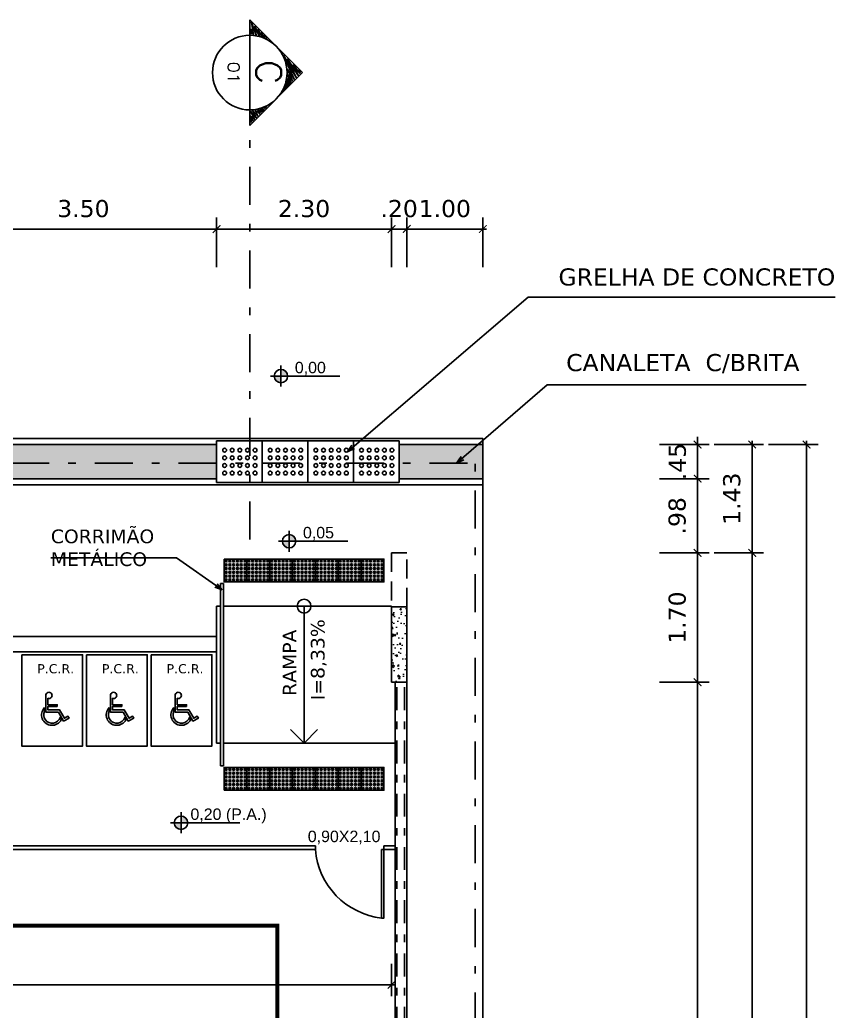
# Model space of a CAD drawing. Header units: inches. Extents: x -64 to 509, y -100 to 268.
# Drawn here: x 100.44 to 111.16, y -0.97 to 12.06 of the extents above; entities that cross this region are included whole.
import ezdxf
from ezdxf.enums import TextEntityAlignment as Align

# ---------------------------------------------------------------- set-up
doc = ezdxf.new("R2010")
doc.units = ezdxf.units.IN
doc.header["$MEASUREMENT"] = 0
doc.header["$PDMODE"] = 35
for name, pattern in [('DASHDOT2', [0.5, 0.25, -0.125, 0, -0.125]), ('DASHDOTX2', [2, 1, -0.5, 0, -0.5]), ('HIDDEN', [0.375, 0.25, -0.125])]:
    doc.linetypes.add(name, pattern=pattern)
for name, color, linetype in [('A-01', 1, 'Continuous'), ('ARQ-CTA-1_075', 1, 'Continuous'), ('ARQ-MOB-VISTA', 1, 'Continuous'), ('ARQ-TXT-1_050', 2, 'Continuous'), ('ARQ_ESTRUTURA', 5, 'Continuous'), ('ARQ_PISOTÁTIL', 8, 'Continuous'), ('ARQ_REBOCO', 4, 'Continuous'), ('ARQ_VISTA0', 8, 'Continuous'), ('COTA', 1, 'Continuous'), ('ESQUADRIA', 2, 'Continuous'), ('Nivel', 2, 'Continuous'), ('PISOS', 8, 'Continuous'), ('PRA', 1, 'Continuous'), ('PROJ COBERTA', 8, 'DASHDOTX2'), ('PROJEÇÃO', 8, 'HIDDEN'), ('TXAMB', 2, 'Continuous'), ('VISTA1', 1, 'Continuous')]:
    doc.layers.add(name, color=color, linetype=linetype)
doc.layers.add('HAT', color=8, linetype='Continuous', lineweight=15)
doc.styles.add('AMB100', font='verdana.ttf')
doc.styles.add('AMB125', font='verdana.ttf')
doc.styles.add('ARIAL', font='arial.ttf')
doc.styles.add('FNDE Texto Cota 0075', font='verdana.ttf', dxfattribs={"height": 0.12})
doc.styles.add('T15', font='SIMPLEX.shx', dxfattribs={"width": 1.1, "height": 0.075})
doc.styles.add('T32', font='SIMPLEX.shx', dxfattribs={"width": 1.1, "height": 0.32})
doc.dimstyles.new('COTA125$0', dxfattribs={"dimtxt": 0.225, "dimasz": 0.1, "dimexe": 0.15, "dimexo": 0.5, "dimgap": 0.15, "dimtad": 1, "dimzin": 4, "dimdsep": 46, "dimtxsty": 'AMB125', "dimblk": 'ARCHTICK', "dimcen": -0.1, "dimdle": 0.05, "dimclrd": 256, "dimclre": 256, "dimclrt": 3, "dimadec": 0, "dimazin": 0, "dimtfac": 1, "dimtix": 1, "dimtmove": 2, "dimatfit": 3, "dimldrblk": 'OPEN30', "dimfxl": 0.5, "dimfxlon": 1, "dimtvp": 0.5, "dimtfillclr": 2, "dimtolj": 1, "dimtzin": 4, "dimarcsym": 0})
doc.dimstyles.new('COTA125$7', dxfattribs={"dimtxt": 0.225, "dimasz": 0.1, "dimexe": 0.15, "dimexo": 0.5, "dimgap": 0.15, "dimtad": 1, "dimzin": 4, "dimdsep": 46, "dimtxsty": 'AMB125', "dimblk": 'ARCHTICK', "dimcen": -0.1, "dimdle": 0.05, "dimclrd": 256, "dimclre": 256, "dimclrt": 3, "dimadec": 0, "dimazin": 0, "dimtfac": 1, "dimtix": 1, "dimtmove": 2, "dimatfit": 3, "dimldrblk": 'OPEN30', "dimfxl": 0.5, "dimfxlon": 1, "dimtvp": 0.5, "dimtfillclr": 2, "dimtolj": 1, "dimtzin": 4, "dimarcsym": 0})

# ---------------------------------------------------------------- blocks, each defined once
blk = doc.blocks.new('_ArchTick')
at = {"color": 0, "linetype": 'ByBlock', "const_width": 0.15}
blk.add_lwpolyline([(-0.5, -0.5), (0.5, 0.5)], dxfattribs=at)
blk = doc.blocks.new('*D140')
at = {"layer": 'COTA', "lineweight": -2, "transparency": 16777216}
for p, q in [((99.53, 8.808), (99.53, 9.458)), ((103.03, 8.808), (103.03, 9.458)), ((99.48, 9.308), (103.08, 9.308))]:
    blk.add_line(p, q, dxfattribs=at)
at = {"layer": 'DEFPOINTS', "color": 0, "transparency": 16777216}
for p in [(103.03, 9.308), (99.53, 6.05), (103.03, 6.05)]:
    blk.add_point(p, dxfattribs=at)
at = {"layer": 'COTA', "lineweight": -2, "transparency": 16777216, "xscale": 0.1, "yscale": 0.1, "zscale": 0.1, "rotation": 180}
blk.add_blockref('_ArchTick', (99.53, 9.308), dxfattribs=at)
at = {"layer": 'COTA', "lineweight": -2, "transparency": 16777216, "xscale": 0.1, "yscale": 0.1, "zscale": 0.1}
blk.add_blockref('_ArchTick', (103.03, 9.308), dxfattribs=at)
at = {"layer": 'COTA', "color": 2, "transparency": 16777216, "insert": (101.28, 9.575), "char_height": 0.225, "attachment_point": 5, "style": 'AMB125'}
blk.add_mtext('\\A1;3.50', dxfattribs=at)
blk = doc.blocks.new('_Open30')
at = {"color": 0, "linetype": 'ByBlock', "lineweight": -2}
for p, q in [((-1, 0.27), (0, 0)), ((0, 0), (-1, -0.27)), ((0, 0), (-1, 0))]:
    blk.add_line(p, q, dxfattribs=at)
blk = doc.blocks.new('*D141')
at = {"layer": 'COTA', "lineweight": -2, "transparency": 16777216}
for p, q in [((105.33, 8.808), (105.33, 9.458)), ((105.53, 8.808), (105.53, 9.458)), ((105.33, 9.308), (105.23, 9.308)), ((105.33, 9.308), (105.53, 9.308)), ((105.53, 9.308), (105.63, 9.308))]:
    blk.add_line(p, q, dxfattribs=at)
at = {"layer": 'DEFPOINTS', "color": 0, "transparency": 16777216}
for p in [(105.53, 9.308), (105.33, 5.05), (105.53, 5.05)]:
    blk.add_point(p, dxfattribs=at)
at = {"layer": 'COTA', "lineweight": -2, "transparency": 16777216, "xscale": 0.1, "yscale": 0.1, "zscale": 0.1}
blk.add_blockref('_ArchTick', (105.33, 9.308), dxfattribs=at)
at = {"layer": 'COTA', "lineweight": -2, "transparency": 16777216, "xscale": 0.1, "yscale": 0.1, "zscale": 0.1, "rotation": 180}
blk.add_blockref('_ArchTick', (105.53, 9.308), dxfattribs=at)
at = {"layer": 'COTA', "color": 2, "transparency": 16777216, "insert": (105.43, 9.575), "char_height": 0.225, "attachment_point": 5, "style": 'AMB125'}
blk.add_mtext('\\A1;.20', dxfattribs=at)
blk = doc.blocks.new('*D143')
at = {"layer": 'COTA', "lineweight": -2, "transparency": 16777216}
for p, q in [((105.53, 8.808), (105.53, 9.458)), ((106.53, 8.808), (106.53, 9.458)), ((105.48, 9.308), (106.58, 9.308))]:
    blk.add_line(p, q, dxfattribs=at)
at = {"layer": 'DEFPOINTS', "color": 0, "transparency": 16777216}
for p in [(106.53, 9.308), (106.53, 6.55), (105.53, 5.05)]:
    blk.add_point(p, dxfattribs=at)
at = {"layer": 'COTA', "lineweight": -2, "transparency": 16777216, "xscale": 0.1, "yscale": 0.1, "zscale": 0.1, "rotation": 180}
blk.add_blockref('_ArchTick', (105.53, 9.308), dxfattribs=at)
at = {"layer": 'COTA', "lineweight": -2, "transparency": 16777216, "xscale": 0.1, "yscale": 0.1, "zscale": 0.1}
blk.add_blockref('_ArchTick', (106.53, 9.308), dxfattribs=at)
at = {"layer": 'COTA', "color": 2, "transparency": 16777216, "insert": (106.03, 9.575), "char_height": 0.225, "attachment_point": 5, "style": 'AMB125'}
blk.add_mtext('\\A1;1.00', dxfattribs=at)
blk = doc.blocks.new('*D34')
at = {"layer": 'COTA', "lineweight": -2, "transparency": 16777216}
for p, q in [((108.853, 6.026), (109.503, 6.026)), ((109.353, 6.076), (109.353, 5)), ((108.853, 5.05), (109.503, 5.05))]:
    blk.add_line(p, q, dxfattribs=at)
at = {"layer": 'DEFPOINTS', "color": 0, "transparency": 16777216}
for p in [(106.53, 6.026), (105.53, 5.05), (109.353, 5.05)]:
    blk.add_point(p, dxfattribs=at)
at = {"layer": 'COTA', "lineweight": -2, "transparency": 16777216, "xscale": 0.1, "yscale": 0.1, "zscale": 0.1}
for p, rotation in [((109.353, 6.026), 90), ((109.353, 5.05), 270)]:
    blk.add_blockref('_ArchTick', p, dxfattribs=dict(at, rotation=rotation))
at = {"layer": 'COTA', "color": 2, "transparency": 16777216, "insert": (109.085, 5.538), "char_height": 0.225, "attachment_point": 5, "rotation": 90, "style": 'AMB125'}
blk.add_mtext('\\A1;.98', dxfattribs=at)
blk = doc.blocks.new('*D144')
at = {"layer": 'COTA', "lineweight": -2, "transparency": 16777216}
for p, q in [((109.353, 5.1), (109.353, 3.3)), ((108.853, 5.05), (109.503, 5.05)), ((108.853, 3.35), (109.503, 3.35))]:
    blk.add_line(p, q, dxfattribs=at)
at = {"layer": 'DEFPOINTS', "color": 0, "transparency": 16777216}
for p in [(105.53, 5.05), (105.53, 3.35), (109.353, 3.35)]:
    blk.add_point(p, dxfattribs=at)
at = {"layer": 'COTA', "lineweight": -2, "transparency": 16777216, "xscale": 0.1, "yscale": 0.1, "zscale": 0.1}
for p, rotation in [((109.353, 5.05), 90), ((109.353, 3.35), 270)]:
    blk.add_blockref('_ArchTick', p, dxfattribs=dict(at, rotation=rotation))
at = {"layer": 'COTA', "color": 2, "transparency": 16777216, "insert": (109.086, 4.2), "char_height": 0.225, "attachment_point": 5, "rotation": 90, "style": 'AMB125'}
blk.add_mtext('\\A1;1.70', dxfattribs=at)
blk = doc.blocks.new('*D145')
at = {"layer": 'COTA', "lineweight": -2, "transparency": 16777216}
for p, q in [((109.353, 3.4), (109.353, -17.1)), ((108.853, 3.35), (109.503, 3.35)), ((108.853, -17.05), (109.503, -17.05))]:
    blk.add_line(p, q, dxfattribs=at)
at = {"layer": 'DEFPOINTS', "color": 0, "transparency": 16777216}
for p in [(106.43, 3.35), (106.43, -17.05), (109.353, -17.05)]:
    blk.add_point(p, dxfattribs=at)
at = {"layer": 'COTA', "lineweight": -2, "transparency": 16777216, "xscale": 0.1, "yscale": 0.1, "zscale": 0.1}
for p, rotation in [((109.353, 3.35), 90), ((109.353, -17.05), 270)]:
    blk.add_blockref('_ArchTick', p, dxfattribs=dict(at, rotation=rotation))
at = {"layer": 'COTA', "color": 2, "transparency": 16777216, "insert": (109.086, -6.85), "char_height": 0.225, "attachment_point": 5, "rotation": 90, "style": 'AMB125'}
blk.add_mtext('\\A1;20.40', dxfattribs=at)
blk = doc.blocks.new('*D36')
at = {"layer": 'COTA', "lineweight": -2, "transparency": 16777216}
for p, q in [((110.07, 6.525), (110.07, 5)), ((109.57, 6.475), (110.22, 6.475)), ((109.57, 5.05), (110.22, 5.05))]:
    blk.add_line(p, q, dxfattribs=at)
at = {"layer": 'DEFPOINTS', "color": 0, "transparency": 16777216}
for p in [(106.53, 6.475), (105.53, 5.05), (110.07, 5.05)]:
    blk.add_point(p, dxfattribs=at)
at = {"layer": 'COTA', "lineweight": -2, "transparency": 16777216, "xscale": 0.1, "yscale": 0.1, "zscale": 0.1}
for p, rotation in [((110.07, 6.475), 90), ((110.07, 5.05), 270)]:
    blk.add_blockref('_ArchTick', p, dxfattribs=dict(at, rotation=rotation))
at = {"layer": 'COTA', "color": 2, "transparency": 16777216, "insert": (109.803, 5.763), "char_height": 0.225, "attachment_point": 5, "rotation": 90, "style": 'AMB125'}
blk.add_mtext('\\A1;1.43', dxfattribs=at)
blk = doc.blocks.new('*D37')
at = {"layer": 'COTA', "lineweight": -2, "transparency": 16777216}
for p, q in [((110.07, 5.1), (110.07, -18.8)), ((109.57, 5.05), (110.22, 5.05)), ((109.57, -18.75), (110.22, -18.75))]:
    blk.add_line(p, q, dxfattribs=at)
at = {"layer": 'DEFPOINTS', "color": 0, "transparency": 16777216}
for p in [(105.53, 5.05), (105.53, -18.75), (110.07, -18.75)]:
    blk.add_point(p, dxfattribs=at)
at = {"layer": 'COTA', "lineweight": -2, "transparency": 16777216, "xscale": 0.1, "yscale": 0.1, "zscale": 0.1}
for p, rotation in [((110.07, 5.05), 90), ((110.07, -18.75), 270)]:
    blk.add_blockref('_ArchTick', p, dxfattribs=dict(at, rotation=rotation))
at = {"layer": 'COTA', "color": 2, "transparency": 16777216, "insert": (109.802, -6.85), "char_height": 0.225, "attachment_point": 5, "rotation": 90, "style": 'AMB125'}
blk.add_mtext('\\A1;23.80', dxfattribs=at)
blk = doc.blocks.new('*D32')
at = {"layer": 'COTA', "lineweight": -2, "transparency": 16777216}
for p, q in [((103.03, 8.808), (103.03, 9.458)), ((105.33, 8.808), (105.33, 9.458)), ((102.98, 9.308), (105.38, 9.308))]:
    blk.add_line(p, q, dxfattribs=at)
at = {"layer": 'DEFPOINTS', "color": 0, "transparency": 16777216}
for p in [(105.33, 9.308), (103.03, 6.05), (105.33, 6.05)]:
    blk.add_point(p, dxfattribs=at)
at = {"layer": 'COTA', "lineweight": -2, "transparency": 16777216, "xscale": 0.1, "yscale": 0.1, "zscale": 0.1, "rotation": 180}
blk.add_blockref('_ArchTick', (103.03, 9.308), dxfattribs=at)
at = {"layer": 'COTA', "lineweight": -2, "transparency": 16777216, "xscale": 0.1, "yscale": 0.1, "zscale": 0.1}
blk.add_blockref('_ArchTick', (105.33, 9.308), dxfattribs=at)
at = {"layer": 'COTA', "color": 2, "transparency": 16777216, "insert": (104.18, 9.575), "char_height": 0.225, "attachment_point": 5, "style": 'AMB125'}
blk.add_mtext('\\A1;2.30', dxfattribs=at)
blk = doc.blocks.new('*D177')
at = {"layer": 'COTA', "lineweight": -2, "transparency": 16777216}
for p, q in [((105.33, -0.35), (105.33, -0.777)), ((75.33, -0.4), (75.33, -0.777)), ((105.38, -0.627), (75.28, -0.627))]:
    blk.add_line(p, q, dxfattribs=at)
at = {"layer": 'DEFPOINTS', "color": 0, "transparency": 16777216}
for p in [(105.33, 0.15), (75.33, 0.1), (75.33, -0.627)]:
    blk.add_point(p, dxfattribs=at)
at = {"layer": 'COTA', "lineweight": -2, "transparency": 16777216, "xscale": 0.1, "yscale": 0.1, "zscale": 0.1, "rotation": 180}
blk.add_blockref('_ArchTick', (75.33, -0.627), dxfattribs=at)
at = {"layer": 'COTA', "lineweight": -2, "transparency": 16777216, "xscale": 0.1, "yscale": 0.1, "zscale": 0.1}
blk.add_blockref('_ArchTick', (105.33, -0.627), dxfattribs=at)
at = {"layer": 'COTA', "color": 2, "transparency": 16777216, "insert": (90.33, -0.36), "char_height": 0.225, "attachment_point": 5, "style": 'AMB125'}
blk.add_mtext('\\A1;30.00', dxfattribs=at)
blk = doc.blocks.new('corte')
at = {"layer": 'A-01', "color": 4}
for p, q in [((0, 0.694), (0, -0.694)), ((0, 0.694), (0.694, 0)), ((0, -0.694), (0.694, 0))]:
    blk.add_line(p, q, dxfattribs=at)
at = {"layer": 'A-01', "color": 4, "linetype": 'DASHDOT2', "ltscale": 2}
blk.add_line((0, -6.138), (0, -0.49), dxfattribs=at)
at = {"layer": 'A-01', "color": 2}
for points in [[(0.227, 0.447), (0.187, 0.487), (0.19, 0.459), (0.153, 0.524), (0.156, 0.478), (0.11, 0.567), (0.123, 0.484), (0.067, 0.61), (0.086, 0.493), (0.021, 0.659), (0.049, 0.499), (0.018, 0.57), (0.021, 0.505)], [(0.673, 0.001), (0.642, 0.035), (0.66, -0.014), (0.574, 0.103), (0.636, -0.036), (0.497, 0.18), (0.611, -0.063), (0.445, 0.229), (0.583, -0.088), (0.501, 0.038), (0.562, -0.113), (0.497, -0.026), (0.544, -0.137), (0.491, -0.076), (0.522, -0.153), (0.488, -0.119), (0.504, -0.168), (0.479, -0.153), (0.491, -0.189), (0.467, -0.174), (0.473, -0.205), (0.457, -0.199), (0.457, -0.22), (0.445, -0.22), (0.439, -0.242)], [(0.224, -0.454), (0.215, -0.451), (0.209, -0.469), (0.19, -0.46), (0.184, -0.494), (0.163, -0.475), (0.169, -0.509), (0.138, -0.482), (0.15, -0.525), (0.101, -0.485), (0.132, -0.546), (0.07, -0.491), (0.107, -0.571), (0.04, -0.497), (0.086, -0.595), (0.009, -0.509), (0.061, -0.614), (0.009, -0.571), (0.043, -0.635), (0.012, -0.614), (0.021, -0.654)]]:
    blk.add_lwpolyline(points, dxfattribs=at)
at = {"layer": 'A-01', "color": 4}
blk.add_circle((0, 0), 0.49, dxfattribs=at)
blk = doc.blocks.new('*D341')
at = {"layer": 'COTA', "lineweight": -2, "transparency": 16777216}
for p, q in [((109.353, 6.475), (109.353, 6.575)), ((108.853, 6.475), (109.503, 6.475)), ((109.353, 6.026), (109.353, 6.475)), ((108.853, 6.026), (109.503, 6.026)), ((109.353, 6.026), (109.353, 5.926))]:
    blk.add_line(p, q, dxfattribs=at)
at = {"layer": 'DEFPOINTS', "color": 0, "transparency": 16777216}
for p in [(106.53, 6.475), (109.353, 6.475), (106.53, 6.026)]:
    blk.add_point(p, dxfattribs=at)
at = {"layer": 'COTA', "lineweight": -2, "transparency": 16777216, "xscale": 0.1, "yscale": 0.1, "zscale": 0.1}
for p, rotation in [((109.353, 6.475), 270), ((109.353, 6.026), 90)]:
    blk.add_blockref('_ArchTick', p, dxfattribs=dict(at, rotation=rotation))
at = {"layer": 'COTA', "color": 2, "transparency": 16777216, "insert": (109.088, 6.251), "char_height": 0.225, "attachment_point": 5, "rotation": 90, "style": 'AMB125'}
blk.add_mtext('\\A1;.45', dxfattribs=at)
blk = doc.blocks.new('*D342')
at = {"layer": 'COTA', "lineweight": -2, "transparency": 16777216}
for p, q in [((110.786, 6.525), (110.786, -20.305)), ((110.286, 6.475), (110.936, 6.475)), ((110.286, -20.255), (110.936, -20.255))]:
    blk.add_line(p, q, dxfattribs=at)
at = {"layer": 'DEFPOINTS', "color": 0, "transparency": 16777216}
for p in [(106.53, 6.475), (106.53, -20.255), (110.786, -20.255)]:
    blk.add_point(p, dxfattribs=at)
at = {"layer": 'COTA', "lineweight": -2, "transparency": 16777216, "xscale": 0.1, "yscale": 0.1, "zscale": 0.1}
for p, rotation in [((110.786, 6.475), 90), ((110.786, -20.255), 270)]:
    blk.add_blockref('_ArchTick', p, dxfattribs=dict(at, rotation=rotation))
at = {"layer": 'COTA', "color": 2, "transparency": 16777216, "insert": (110.519, -6.89), "char_height": 0.225, "attachment_point": 5, "rotation": 90, "style": 'AMB125'}
blk.add_mtext('\\A1;26.73', dxfattribs=at)
blk = doc.blocks.new('GRELHA CONCRETO')
at = {"layer": 'PISOS'}
for centre in [(0, 0), (0.1, 0), (0.2, 0), (0.3, 0), (0.4, 0), (0, -0.1), (0.1, -0.1), (0.2, -0.1), (0.3, -0.1), (0.4, -0.1), (0, -0.2), (0.1, -0.2), (0.2, -0.2), (0.3, -0.2), (0.4, -0.2), (0, -0.3), (0.1, -0.3), (0.2, -0.3), (0.3, -0.3), (0.4, -0.3)]:
    blk.add_circle(centre, 0.025, dxfattribs=at)
blk = doc.blocks.new('COTA')
at = {"layer": 'HAT'}
h = blk.add_hatch(color=256, dxfattribs=at)
h.paths.add_polyline_path([(0.226, 0, 0.414214), (0.138, 0.088), (0.138, 0)])
h.paths.add_polyline_path([(0.138, 0), (0.05, 0, 0.414214), (0.138, -0.088)])
at = {"layer": 'Nivel'}
for p, q in [((0.138, 0.138), (0.138, -0.138)), ((0.911, 0), (0, 0))]:
    blk.add_line(p, q, dxfattribs=at)
blk.add_circle((0.138, 0), 0.0878, dxfattribs=at)
blk = doc.blocks.new('CADEIRANTE')
at = {"color": 0}
for points in [[(0.938, 1.125), (0.375, 1.125), (0.375, 0.916), (1.072, 0.916), (1.358, 0.42), (1.575, 0.545), (1.637, 0.437), (1.312, 0.249), (1, 0.791), (0.25, 0.791), (0.25, 1.791, -3.146264), (0.375, 1.614), (0.375, 1.225), (0.938, 1.225)], [(0.175, 1.059), (0.175, 0.843, 1.067989), (1.1, 0.468), (1.177, 0.333, -1.151299)]]:
    blk.add_lwpolyline(points, format="xyb", close=True, dxfattribs=at)
blk = doc.blocks.new('A$C01273DE2')
at = {"layer": 'ARQ-CTA-1_075', "ltscale": 10}
blk.add_hatch(color=254, dxfattribs=at).paths.add_polyline_path([(0.3, 0.3), (0, 0.3), (0, 0), (0.3, 0)])
at = {"layer": 'ARQ_PISOTÁTIL', "color": 1}
blk.add_lwpolyline([(0.3, 0.3), (0, 0.3), (0, 0), (0.3, 0)], close=True, dxfattribs=at)
at = {"layer": 'ARQ_PISOTÁTIL', "color": 250}
for centre, radius in [((0.025, 0.275), 0.0125), ((0.025, 0.275), 0.00625), ((0.075, 0.275), 0.0125), ((0.075, 0.275), 0.00625), ((0.125, 0.275), 0.0125), ((0.125, 0.275), 0.00625), ((0.175, 0.275), 0.0125), ((0.175, 0.275), 0.00625), ((0.225, 0.275), 0.0125), ((0.225, 0.275), 0.00625), ((0.275, 0.275), 0.0125), ((0.275, 0.275), 0.00625), ((0.025, 0.225), 0.0125), ((0.025, 0.175), 0.0125), ((0.025, 0.125), 0.0125), ((0.025, 0.225), 0.00625), ((0.025, 0.175), 0.00625), ((0.025, 0.125), 0.00625), ((0.075, 0.225), 0.0125), ((0.075, 0.175), 0.0125), ((0.075, 0.125), 0.0125), ((0.075, 0.225), 0.00625), ((0.075, 0.175), 0.00625), ((0.075, 0.125), 0.00625), ((0.125, 0.225), 0.0125), ((0.125, 0.175), 0.0125), ((0.125, 0.125), 0.0125), ((0.125, 0.225), 0.00625), ((0.125, 0.175), 0.00625), ((0.125, 0.125), 0.00625), ((0.175, 0.225), 0.0125), ((0.175, 0.175), 0.0125), ((0.175, 0.125), 0.0125), ((0.175, 0.225), 0.00625), ((0.175, 0.175), 0.00625), ((0.175, 0.125), 0.00625), ((0.225, 0.225), 0.0125), ((0.225, 0.175), 0.0125), ((0.225, 0.125), 0.0125), ((0.225, 0.225), 0.00625), ((0.225, 0.175), 0.00625), ((0.225, 0.125), 0.00625), ((0.275, 0.225), 0.0125), ((0.275, 0.175), 0.0125), ((0.275, 0.125), 0.0125), ((0.275, 0.225), 0.00625), ((0.275, 0.175), 0.00625), ((0.275, 0.125), 0.00625), ((0.025, 0.075), 0.0125), ((0.025, 0.025), 0.0125), ((0.025, 0.075), 0.00625), ((0.025, 0.025), 0.00625), ((0.075, 0.075), 0.0125), ((0.075, 0.025), 0.0125), ((0.075, 0.075), 0.00625), ((0.075, 0.025), 0.00625), ((0.125, 0.075), 0.0125), ((0.125, 0.025), 0.0125), ((0.125, 0.075), 0.00625), ((0.125, 0.025), 0.00625), ((0.175, 0.075), 0.0125), ((0.175, 0.025), 0.0125), ((0.175, 0.075), 0.00625), ((0.175, 0.025), 0.00625), ((0.225, 0.075), 0.0125), ((0.225, 0.025), 0.0125), ((0.225, 0.075), 0.00625), ((0.225, 0.025), 0.00625), ((0.275, 0.075), 0.0125), ((0.275, 0.025), 0.0125), ((0.275, 0.075), 0.00625), ((0.275, 0.025), 0.00625)]:
    blk.add_circle(centre, radius, dxfattribs=at)

msp = doc.modelspace()

# ---------------------------------------------------------------- hatches: boundary and pattern name
at = {"layer": 'HAT'}
h = msp.add_hatch(dxfattribs=at)
h.set_pattern_fill('GRAVEL,_O', color=256, scale=0.2, double=1)
h.set_pattern_definition([(131.9872, (0.144, -13.899267), (-1.5999996464, 1.8000002683), [0.0269072, -2.6638176]), (175.0303, (0.126, -13.879267), (2.4000002103, -0.1999982614), [0.0461736, -4.571185]), (227.4896, (0.08, -13.875267), (1.9999981437, 2.2000017348), [0.0325576, -3.2232064]), (92.7263, (0.002, -13.825267), (0.19999920355, -4.000000059), [0.0420476, -4.1627116]), (67.1663, (0, -13.783267), (-1.0000019811, -2.39999928236), [0.041231, -4.0818746]), (2.7263, (0.016, -13.745267), (-4.000000059, -0.19999920355), [0.0420476, -4.1627116]), (322.3058, (0.058, -13.743267), (-2.6000014691, 1.99999808103), [0.0556058, -5.5049698]), (287.7447, (0.102, -13.777267), (1.40000215254, -4.39999924625), [0.0524976, -5.1972642]), (238.5704, (0.118, -13.827267), (-1.6000016468, -2.5999990073), [0.04219, -4.1768146]), (184.7636, (0.096, -13.863267), (2.2000001893, 0.1999983065), [0.0481664, -2.3601526]), (137.6026, (0.048, -13.867267), (-2.4000014702, 2.1999984164), [0.0622896, -6.166675]), (221.1859, (0.2, -13.823267), (-1.4000005894, -1.1999994627), [0.0212602, -2.1047688]), (188.5308, (0.184, -13.837267), (2.599999657, 0.400001582), [0.0404474, -4.0043022]), (135, (0.144, -13.84327), (-2e-17, 0.20000006), [0.0282842, -0.2545584]), (156.8014, (0.13, -13.867267), (0.999999946, -0.400000265), [0.0152316, -1.507923]), (68.1986, (0.116, -13.861267), (-0.199999982, -0.600000055), [0.0215406, -1.0554924]), (329.0362, (0.124, -13.841267), (0.599999604, -0.400000497), [0.0349858, -1.1312046]), (198.4349, (0.154, -13.85927), (0.400000087, 0.19999968), [0.0252982, -0.6071574]), (343.6105, (0, -13.861267), (2.0000004397, -0.599998542), [0.03544, -3.508569]), (289.6538, (0.034, -13.871267), (-0.7999990495, 2.2000004271), [0.0297322, -2.9434816]), (66.8014, (0.154, -13.899267), (-0.400000265, -0.999999946), [0.030463, -1.4926916]), (16.3895, (0.166, -13.871267), (-2.0000004397, -0.599998542), [0.03544, -3.508569]), (20.556, (0, -13.737267), (-1.000000369, -0.3999991993), [0.034176, -1.6746248]), (65.2249, (0.032, -13.725267), (-0.9999984378, -2.2000006844), [0.0286356, -2.8349286]), (293.1986, (0.156, -13.699267), (0.400000265, -0.999999946), [0.030463, -1.4926916]), (342.646, (0.168, -13.727267), (-2.6000004038, 0.7999989005), [0.0335262, -3.3190848]), (290.556, (0.058, -13.699267), (-0.3999991993, 1.000000369), [0.017088, -1.6917128]), (258.6901, (0.144, -13.699267), (-0.199999526, -0.80000015), [0.010198, -1.0096058]), (194.0362, (0.142, -13.709267), (0.60000011, 0.199999611), [0.041231, -0.78339]), (173.991, (0.102, -13.719267), (1.9999999502, -0.1999998635), [0.03821, -3.7827846]), (56.3099, (0.124, -13.823267), (-0.200000267, -0.399999912), [0.0288444, -0.6922658]), (6.8428, (0.14, -13.799267), (3.3999998731, 0.4000015996), [0.0503588, -4.9855126]), (299.0546, (0.19, -13.793267), (-0.8000000054, 1.400000077), [0.0205912, -2.0385348]), (270, (0.2, -13.81127), (-0.2, -0.2), [0.012, -0.188]), (239.7436, (0.098, -13.725267), (0.7999989774, 1.4000004912), [0.0277848, -2.750704]), (311.9872, (0.084, -13.749267), (1.5999996464, -1.8000002683), [0.0538144, -2.6369104]), (0, (0.12, -13.78927), (0.2, -0.2), [0.052, -0.148]), (34.6952, (0.172, -13.789267), (-1.9999988518, -1.4000017219), [0.0316228, -3.1306548]), (105.9454, (0.198, -13.771267), (-0.199999978, 0.800000025), [0.0291204, -1.4269016]), (152.354, (0.19, -13.743267), (-3.79999916144, 2.00000154263), [0.047413, -4.6938948]), (184.5739, (0.148, -13.721267), (-2.60000011166, -0.19999896023), [0.0501598, -4.9658148])])
h.paths.add_polyline_path([(69.793, 6.23), (69.793, 6.026), (68.43, 6.026), (68.43, 6.23)], flags=17)
h.paths.add_polyline_path([(69.793, 6.475), (69.793, 6.23), (68.43, 6.23), (68.43, 6.026), (68.33, 6.026), (68.33, 6.475)])
h.paths.add_polyline_path([(70.78, 6.23), (70.78, 6.026), (69.793, 6.026), (69.793, 6.23)])
h.paths.add_polyline_path([(70.78, 6.475), (70.78, 6.23), (69.793, 6.23), (69.793, 6.475)])
h.paths.add_polyline_path([(73.03, 6.23), (73.03, 6.026), (70.78, 6.026), (70.78, 6.23)])
h.paths.add_polyline_path([(73.03, 6.475), (73.03, 6.23), (70.78, 6.23), (70.78, 6.475)])
h.paths.add_polyline_path([(76.838, 6.23), (76.838, 6.026), (75.43, 6.026), (75.43, 6.23)])
h.paths.add_polyline_path([(76.838, 6.475), (76.838, 6.23), (75.43, 6.23), (75.43, 6.475)])
h.paths.add_polyline_path([(103.03, 6.23), (103.03, 6.026), (76.838, 6.026), (76.838, 6.23)])
h.paths.add_polyline_path([(103.03, 6.475), (103.03, 6.23), (76.838, 6.23), (76.838, 6.475)])
h.paths.add_polyline_path([(106.43, 6.23), (106.43, 6.026), (105.43, 6.026), (105.43, 6.23)], flags=17)
h.paths.add_polyline_path([(106.53, 6.475), (106.53, 6.026), (106.43, 6.026), (106.43, 6.23), (105.43, 6.23), (105.43, 6.475)])
h.paths.add_polyline_path([(77.86, 6.475), (77.872, 6.026), (77.536, 6.026), (77.528, 6.475)])
h = msp.add_hatch(dxfattribs=at)
h.set_pattern_fill('AR-CONC', color=256, scale=0.03, angle=45, style=0)
h.set_pattern_definition([(95, (36, 21.39), (0.1654656, 0.13884212), [0.0225, -0.2475]), (40, (36, 21.39), (-0.18899765, 0.13013044), [0.018, -0.198]), (145.4514, (36.01379, 21.40157), (-0.02353184, 0.2689726), [0.01912206, -0.21034263]), (91.1842, (35.95757, 21.43243), (0.2615079, 0.1912841), [0.03375, -0.37125]), (141.6356, (35.97937, 21.44837), (-0.0083697, 0.4049135), [0.0286831, -0.3155139]), (36.1842, (35.95757, 21.43243), (-0.00837, 0.4049135), [0.027, -0.297]), (66, (35.9894, 21.44303), (0.21203147, 0.04121474), [0.0225, -0.2475]), (11, (35.9894, 21.44303), (-0.1022126, 0.2054425), [0.018, -0.198]), (116.4514, (36.00706, 21.44647), (0.1098191, 0.2466572), [0.01912206, -0.21034263]), (82.5, (36, 21.39), (-0.068037956, 0.073196945), [0, -0.1956, 0, -0.201, 0, -0.19875]), (52.5, (36, 21.39), (-0.02786188, 0.13947283), [0, -0.1146, 0, -0.1911, 0, -0.07575]), (12.5, (35.952695, 21.342695), (0.11802545, 0.10845623), [0, -0.075, 0, -0.234, 0, -0.3105]), (2.5, (35.93148, 21.32148), (0.102477, 0.14494794), [0, -0.0975, 0, -0.1554, 0, -0.2205])])
h.paths.add_polyline_path([(105.33, 4.34), (105.53, 4.34), (105.53, 3.35), (105.33, 3.35)])

# ---------------------------------------------------------------- linework, layer by layer
at = {"layer": 'ARQ-MOB-VISTA'}
for points in [[(100.47, 3.712), (100.47, 2.512), (101.27, 2.512), (101.27, 3.712)], [(101.32, 3.712), (101.32, 2.512), (102.12, 2.512), (102.12, 3.712)], [(102.17, 3.712), (102.17, 2.512), (102.97, 2.512), (102.97, 3.712)]]:
    msp.add_lwpolyline(points, close=True, dxfattribs=at)
at = {"layer": 'ARQ_ESTRUTURA', "ltscale": 10}
msp.add_lwpolyline([(105.33, 3.35), (105.53, 3.35), (105.53, 4.34), (105.33, 4.34)], close=True, dxfattribs=at)
at = {"layer": 'ARQ_REBOCO', "ltscale": 10}
for p, q in [((105.33, 3.35), (105.53, 3.35)), ((105.38, -3.316), (105.38, 3.35)), ((105.53, -3.316), (105.53, 3.35))]:
    msp.add_line(p, q, dxfattribs=at)
at = {"layer": 'ARQ_VISTA0', "color": 2}
for p, q in [((103.08, 2.25), (103.08, 4.65)), ((103.12, 4.65), (103.08, 4.65)), ((103.12, 2.25), (103.12, 4.65)), ((103.12, 2.25), (103.08, 2.25))]:
    msp.add_line(p, q, dxfattribs=at)
at = {"layer": 'ARQ_VISTA0', "color": 3}
for p, q in [((99.53, 3.95), (103.03, 3.95)), ((103.03, 3.95), (103.03, 3.75)), ((99.53, 3.75), (103.03, 3.75))]:
    msp.add_line(p, q, dxfattribs=at)
at = {"layer": 'ESQUADRIA'}
msp.add_lwpolyline([(105.23, 1.15), (105.2, 1.15), (105.2, 0.25), (105.23, 0.25)], close=True, dxfattribs=at)
at = {"layer": 'ESQUADRIA', "color": 1}
msp.add_arc((105.313, 1.231), 0.987, 184.6794, 263.4155, dxfattribs=at)
at = {"layer": 'PISOS'}
for p, q in [((68.33, 6.555), (106.53, 6.555)), ((103.031, 5.976), (103.031, 6.525)), ((103.031, 6.525), (105.431, 6.525)), ((103.631, 5.976), (103.631, 6.525)), ((104.231, 5.976), (104.231, 6.525)), ((104.831, 5.976), (104.831, 6.525)), ((105.431, 5.976), (105.431, 6.525)), ((106.53, 6.555), (106.53, -20.255)), ((75.43, 6.475), (103.031, 6.475)), ((103.031, 6.025), (103.031, 6.475)), ((105.431, 6.475), (106.53, 6.475)), ((75.43, 6.026), (103.031, 6.026)), ((105.431, 6.026), (106.53, 6.026)), ((68.33, 5.946), (106.53, 5.946)), ((103.031, 5.976), (105.431, 5.976))]:
    msp.add_line(p, q, dxfattribs=at)
at = {"layer": 'PISOS', "color": 252, "const_width": 0.05}
msp.add_lwpolyline([(76.83, -5.27), (76.83, 0.15), (103.83, 0.15), (103.83, -5.27)], dxfattribs=at)
at = {"layer": 'PRA'}
for p, q in [((104.18, 4.35), (104.18, 2.55)), ((104.18, 2.55), (104.003, 2.728)), ((104.18, 2.55), (104.357, 2.728))]:
    msp.add_line(p, q, dxfattribs=at)
msp.add_circle((104.18, 4.35), 0.0907, dxfattribs=at)
at = {"layer": 'PROJ COBERTA', "ltscale": 0.5}
for p in [(68.43, 6.23), (68.43, 6.23), (106.43, -19.93)]:
    msp.add_line(p, (106.43, 6.23), dxfattribs=at)
at = {"layer": 'PROJ COBERTA', "ltscale": 0.3}
for p, q in [((105.4, -3.316), (105.4, 3.35)), ((105.5, -3.316), (105.5, 3.35))]:
    msp.add_line(p, q, dxfattribs=at)
at = {"layer": 'PROJEÇÃO'}
msp.add_lwpolyline([(105.33, 4.34), (105.53, 4.34), (105.53, 5.05), (105.33, 5.05)], close=True, dxfattribs=at)
at = {"layer": 'VISTA1'}
for p, q in [((103.03, 3.95), (103.03, 4.35)), ((103.03, 4.35), (103.08, 4.35)), ((103.12, 4.35), (105.33, 4.35)), ((103.03, 2.55), (103.03, 3.75)), ((103.03, 2.55), (103.08, 2.55)), ((103.12, 2.55), (105.38, 2.55))]:
    msp.add_line(p, q, dxfattribs=at)
at = {"layer": 'VISTA1', "color": 2}
for p, q in [((75.33, 1.2), (104.33, 1.2)), ((104.33, 1.2), (104.33, 1.15)), ((105.23, 1.2), (105.23, 1.15)), ((105.23, 1.2), (105.38, 1.2)), ((75.38, 1.15), (104.33, 1.15)), ((105.23, 1.15), (105.38, 1.15))]:
    msp.add_line(p, q, dxfattribs=at)

# ---------------------------------------------------------------- block references
msp.add_blockref('corte', (103.467, 11.364))
at = {"ltscale": 25, "rotation": 89.9999999999993}
for p in [(103.43, 4.67), (103.73, 4.67), (104.03, 4.67), (104.33, 4.67), (104.63, 4.67), (104.93, 4.67), (105.23, 4.67)]:
    msp.add_blockref('A$C01273DE2', p, dxfattribs=at)
at = {"ltscale": 25, "xscale": -1, "rotation": 90.00000000000072}
for p in [(103.43, 2.23), (103.73, 2.23), (104.03, 2.23), (104.33, 2.23), (104.63, 2.23), (104.93, 2.23), (105.23, 2.23)]:
    msp.add_blockref('A$C01273DE2', p, dxfattribs=at)
at = {"layer": 'ARQ-MOB-VISTA', "xscale": 0.2199999999938882, "yscale": 0.2199999999938882, "zscale": 0.2199999999938882}
for p in [(100.731, 2.784), (101.581, 2.784), (102.431, 2.784)]:
    msp.add_blockref('CADEIRANTE', p, dxfattribs=at)
at = {"layer": 'HAT'}
for p in [(103.739, 7.374), (103.846, 5.204), (102.425, 1.503)]:
    msp.add_blockref('COTA', p, dxfattribs=at)
at = {"layer": 'PRA'}
for p in [(103.136, 6.4), (103.736, 6.4), (104.336, 6.4), (104.936, 6.4)]:
    msp.add_blockref('GRELHA CONCRETO', p, dxfattribs=at)

# ---------------------------------------------------------------- texts
at = {"layer": 'A-01', "color": 3, "style": 'T15', "width": 1.1}
msp.add_attdef('01', text='00', height=0.1539, rotation=270, dxfattribs=at).set_placement((103.255, 11.362), align=Align.MIDDLE)
at = {"layer": 'A-01', "color": 6, "style": 'T32', "width": 1.1}
msp.add_attdef('C', text='E', height=0.328, rotation=270, dxfattribs=at).set_placement((103.716, 11.371), align=Align.MIDDLE)
at = {"layer": 'ARQ-TXT-1_050', "char_height": 0.12, "width": 0.08625, "attachment_point": 1, "style": 'FNDE Texto Cota 0075'}
for insert in [(100.673, 3.588), (101.523, 3.588), (102.373, 3.588)]:
    msp.add_mtext('P.C.R.', dxfattribs=dict(at, insert=insert))
at = {"layer": 'COTA', "char_height": 0.225, "attachment_point": 7, "style": 'AMB125'}
for s, insert in [('GRELHA DE CONCRETO', (107.524, 8.561)), ('CANALETA  C/BRITA ', (107.625, 7.411))]:
    msp.add_mtext(s, dxfattribs=dict(at, insert=insert))
at = {"layer": 'Nivel', "style": 'ARIAL'}
for s, p in [('0,00', (104.263, 7.412)), ('0,05', (104.37, 5.242)), ('0,20 (P.A.)', (103.188, 1.541)), ('0,90X2,10', (104.707, 1.249))]:
    msp.add_text(s, height=0.15, dxfattribs=at).set_placement(p, align=Align.CENTER)
at = {"layer": 'TXAMB', "style": 'AMB100'}
for s, p in [('RAMPA ', (104.081, 3.646)), ('I=8,33%%%', (104.45, 3.646))]:
    msp.add_text(s, height=0.18, rotation=90, dxfattribs=at).set_placement(p, align=Align.CENTER)
at = {"layer": 'TXAMB', "insert": (100.852, 5.358), "char_height": 0.18, "attachment_point": 1, "style": 'AMB100'}
msp.add_mtext('CORRIMÃO \\PMETÁLICO', dxfattribs=at)

# ---------------------------------------------------------------- dimensions: what is measured, and where the dimension line sits
at = {"layer": 'COTA'}
for base, p1, p2, picture, middle in [((103.03, 9.308), (99.53, 6.05), (103.03, 6.05), '*D140', (101.28, 9.575)), ((105.33, 9.308), (103.03, 6.05), (105.33, 6.05), '*D32', (104.18, 9.575)), ((105.53, 9.308), (105.33, 5.05), (105.53, 5.05), '*D141', (105.43, 9.575)), ((106.53, 9.308), (105.53, 5.05), (106.53, 6.55), '*D143', (106.03, 9.575)), ((75.33, -0.627), (105.33, 0.15), (75.33, 0.1), '*D177', (90.33, -0.36))]:
    dim = msp.add_linear_dim(base=base, p1=p1, p2=p2, dimstyle='COTA125$0', override={"dimclrt": 2}, dxfattribs=at)
    dim.commit()
    dim.dimension.update_dxf_attribs({"geometry": picture, "text_midpoint": middle})
for base, p1, p2, picture, middle in [((110.06979006, 5.050366488), (106.530257372, 6.475366488), (105.530257372, 5.050366488), '*D36', (109.802605708, 5.762866488)), ((109.353, 6.475), (106.53, 6.026), (106.53, 6.475), '*D341', (109.088, 6.251)), ((110.786, -20.255), (106.53, 6.475), (106.53, -20.255), '*D342', (110.519, -6.89)), ((109.353, 5.05), (106.53, 6.026), (105.53, 5.05), '*D34', (109.085, 5.538)), ((109.353, 3.35), (105.53, 5.05), (105.53, 3.35), '*D144', (109.086, 4.2)), ((110.07, -18.75), (105.53, 5.05), (105.53, -18.75), '*D37', (109.802, -6.85)), ((109.353, -17.05), (106.43, 3.35), (106.43, -17.05), '*D145', (109.086, -6.85))]:
    dim = msp.add_linear_dim(base=base, p1=p1, p2=p2, angle=90, dimstyle='COTA125$0', override={"dimclrt": 2}, dxfattribs=at)
    dim.commit()
    dim.dimension.update_dxf_attribs({"geometry": picture, "text_midpoint": middle})

# ---------------------------------------------------------------- leaders
at = {"layer": 'COTA', "annotation_type": 0, "has_hookline": 1}
for points, hookline_direction, text_width in [([(104.75, 6.38), (107.127, 8.411), (107.374, 8.411)], 0, 3.637), ([(106.186, 6.23), (107.375, 7.261), (107.475, 7.261)], 0, 3.154), ([(103.103, 4.565), (102.506, 4.984), (102.363, 4.984)], 1, 1.361)]:
    msp.add_leader(points, dimstyle='COTA125$7', override={"dimclrt": 2}, dxfattribs=dict(at, hookline_direction=hookline_direction, text_width=text_width))

doc.saveas('drawing.dxf')
